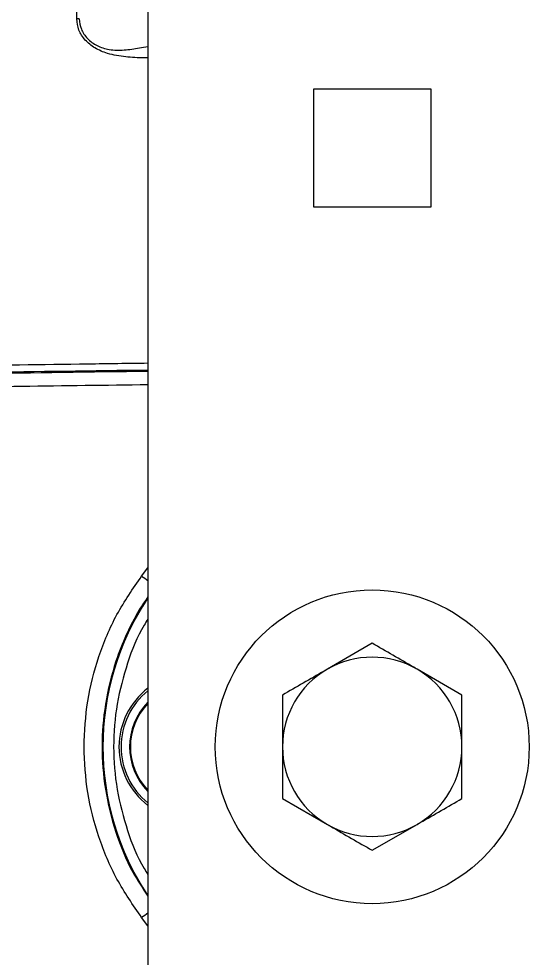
# Model space of a CAD drawing. Extents: x 11 to 120, y 2 to 94.
# Drawn here: x 18.479 to 19.901, y 39.88 to 42.5 of the extents above; entities that cross this region are included whole.
import ezdxf

# ---------------------------------------------------------------- set-up
doc = ezdxf.new("R2010")
doc.units = 0
doc.header["$MEASUREMENT"] = 0
doc.layers.add('OBJECT', color=7, linetype='CONTINUOUS')

msp = doc.modelspace()

# ---------------------------------------------------------------- linework, layer by layer
at = {"layer": 'OBJECT'}
for p, q in [((18.8388, 43.4393), (18.8388, 39.6767)), ((19.6278, 42.3033), (19.2998, 42.3033)), ((19.2998, 42.3033), (19.2998, 41.9753)), ((19.6278, 41.9753), (19.6278, 42.3033)), ((19.2998, 41.9753), (19.6278, 41.9753)), ((18.8213, 40.9456), (18.8388, 40.9688)), ((19.4638, 40.758), (19.3388, 40.6859)), ((19.7138, 40.6137), (19.5888, 40.6859)), ((19.2138, 40.325), (19.3388, 40.2528)), ((19.4638, 40.1807), (19.5888, 40.2528)), ((18.8388, 39.9699), (18.8213, 39.9931))]:
    msp.add_line(p, q, dxfattribs=at)
msp.add_circle((19.4638, 40.4693), 0.4375, dxfattribs=at)
for centre, radius, start, end in [((19.1153, 41.3456), 0.4964, 233.6784, 236.1554), ((19.4638, 40.4693), 0.7505, 146.3835, 213.6165), ((19.4638, 40.4693), 0.25, 60, 120), ((19.4638, 40.4693), 0.25, 120, 180), ((19.4638, 40.4693), 0.25, 0, 60), ((18.9638, 40.4693), 0.2056, 127.4464, 232.5536), ((18.9638, 40.4693), 0.2, 128.6822, 231.3178), ((18.9638, 40.4693), 0.1762, 135.1999, 224.8001), ((18.9638, 40.4693), 0.1739, 135.9712, 224.0288), ((19.4638, 40.4693), 0.25, 180, 240), ((19.4638, 40.4693), 0.25, 300, 0), ((19.4638, 40.4693), 0.25, 240, 300), ((19.1159, 39.5923), 0.4974, 123.8477, 126.3197)]:
    msp.add_arc(centre, radius, start, end, dxfattribs=at)
for points, knots in [([(18.6403, 42.4991), (18.6403, 42.6046), (18.6402, 42.8157), (18.6403, 42.9907), (18.6403, 43.0782)], [0, 0, 0, 0, 0.5000027, 1, 1, 1, 1]), ([(18.6473, 42.4996), (18.6462, 42.4994), (18.6438, 42.4992), (18.6415, 42.4992), (18.6403, 42.4991)], [0, 0, 0, 0, 0.499999, 1, 1, 1, 1]), ([(18.8388, 42.3906), (18.8351, 42.3906), (18.8144, 42.3904), (18.7764, 42.3925), (18.7294, 42.4003), (18.6904, 42.4167), (18.6627, 42.4395), (18.6442, 42.4677), (18.6416, 42.4886), (18.6403, 42.4991)], [0, 0, 0, 0, 0.04088, 0.227855, 0.418299, 0.567523, 0.70923, 0.854708, 1, 1, 1, 1]), ([(18.6473, 42.4996), (18.6485, 42.4897), (18.6509, 42.4701), (18.6688, 42.4437), (18.6959, 42.4234), (18.7321, 42.412), (18.7729, 42.4118), (18.8089, 42.4169), (18.8309, 42.4209), (18.8388, 42.4224)], [0, 0, 0, 0, 0.144325, 0.289179, 0.432802, 0.576444, 0.739188, 0.905895, 1, 1, 1, 1]), ([(14.8769, 41.4878), (15.1209, 41.4909), (15.6178, 41.4971), (16.3781, 41.5069), (17.1449, 41.5169), (17.9126, 41.5271), (18.4732, 41.5347), (18.7832, 41.539), (18.8388, 41.5398)], [0, 0, 0, 0, 0.185391, 0.377506, 0.576351, 0.765931, 0.957987, 1, 1, 1, 1]), ([(14.7801, 41.4644), (15.2964, 41.4708), (16.3297, 41.4836), (17.6839, 41.5013), (18.5213, 41.5128), (18.8388, 41.5172)], [0, 0, 0, 0, 0.382702, 0.765908, 1, 1, 1, 1]), ([(18.8388, 41.5196), (18.5317, 41.5153), (17.7151, 41.5041), (16.3922, 41.4868), (15.3796, 41.4742), (14.8738, 41.4679)], [0, 0, 0, 0, 0.23178, 0.616222, 1, 1, 1, 1]), ([(14.7746, 41.4276), (15.0139, 41.4305), (15.5005, 41.4363), (16.2443, 41.4455), (16.9942, 41.4551), (17.745, 41.4649), (18.3561, 41.4731), (18.722, 41.4782), (18.8388, 41.4798)], [0, 0, 0, 0, 0.177189, 0.360441, 0.549759, 0.730707, 0.913979, 1, 1, 1, 1]), ([(18.6608, 40.4693), (18.6628, 40.512), (18.6668, 40.5974), (18.6993, 40.7218), (18.7488, 40.8403), (18.7971, 40.9105), (18.8213, 40.9456)], [0, 0, 0, 0, 0.249549, 0.499968, 0.749833, 1, 1, 1, 1]), ([(18.8388, 40.8875), (18.8306, 40.8755), (18.8075, 40.842), (18.7775, 40.7818), (18.743, 40.6947), (18.7175, 40.5902), (18.708, 40.4698), (18.7173, 40.3493), (18.7466, 40.2313), (18.7871, 40.1305), (18.8242, 40.0749), (18.8388, 40.053)], [0, 0, 0, 0, 0.049424, 0.13824, 0.227356, 0.366591, 0.500406, 0.634291, 0.773557, 0.910718, 1, 1, 1, 1]), ([(18.8388, 40.8253), (18.8352, 40.8197), (18.8106, 40.782), (18.7798, 40.7025), (18.7497, 40.5888), (18.7401, 40.4693), (18.7497, 40.3499), (18.7798, 40.2362), (18.8106, 40.1567), (18.8352, 40.119), (18.8388, 40.1134)], [0, 0, 0, 0, 0.0268709, 0.1810548, 0.3394352, 0.5, 0.6605648, 0.8189452, 0.9731291, 1, 1, 1, 1]), ([(19.5888, 40.6859), (19.5859, 40.6876), (19.5437, 40.7119), (19.5023, 40.7358), (19.4638, 40.758)], [0, 0, 0, 0, 0.0702143, 1, 1, 1, 1]), ([(19.3388, 40.6859), (19.3359, 40.6841), (19.2937, 40.6598), (19.2523, 40.6359), (19.2138, 40.6137)], [0, 0, 0, 0, 0.070213, 1, 1, 1, 1]), ([(19.2138, 40.6137), (19.2138, 40.6038), (19.2138, 40.5568), (19.2138, 40.5079), (19.2138, 40.4693)], [0, 0, 0, 0, 0.211002, 1, 1, 1, 1]), ([(19.7138, 40.4693), (19.7138, 40.5079), (19.7138, 40.5568), (19.7138, 40.6038), (19.7138, 40.6137)], [0, 0, 0, 0, 0.788998, 1, 1, 1, 1]), ([(18.8213, 39.9931), (18.7971, 40.0282), (18.7487, 40.0985), (18.6993, 40.217), (18.6668, 40.3413), (18.6628, 40.4266), (18.6608, 40.4693)], [0, 0, 0, 0, 0.250229, 0.500882, 0.749824, 1, 1, 1, 1]), ([(19.2138, 40.4693), (19.2138, 40.458), (19.2138, 40.4092), (19.2138, 40.3616), (19.2138, 40.325)], [0, 0, 0, 0, 0.2318492, 1, 1, 1, 1]), ([(19.7138, 40.325), (19.7138, 40.3616), (19.7138, 40.4092), (19.7138, 40.458), (19.7138, 40.4693)], [0, 0, 0, 0, 0.7681508, 1, 1, 1, 1]), ([(19.5888, 40.2528), (19.5918, 40.2546), (19.634, 40.2789), (19.6754, 40.3028), (19.7138, 40.325)], [0, 0, 0, 0, 0.070213, 1, 1, 1, 1]), ([(19.3388, 40.2528), (19.3418, 40.2511), (19.384, 40.2268), (19.4254, 40.2029), (19.4638, 40.1807)], [0, 0, 0, 0, 0.070214, 1, 1, 1, 1])]:
    msp.add_open_spline(points, degree=3, knots=knots, dxfattribs=at)

doc.saveas('drawing.dxf')
